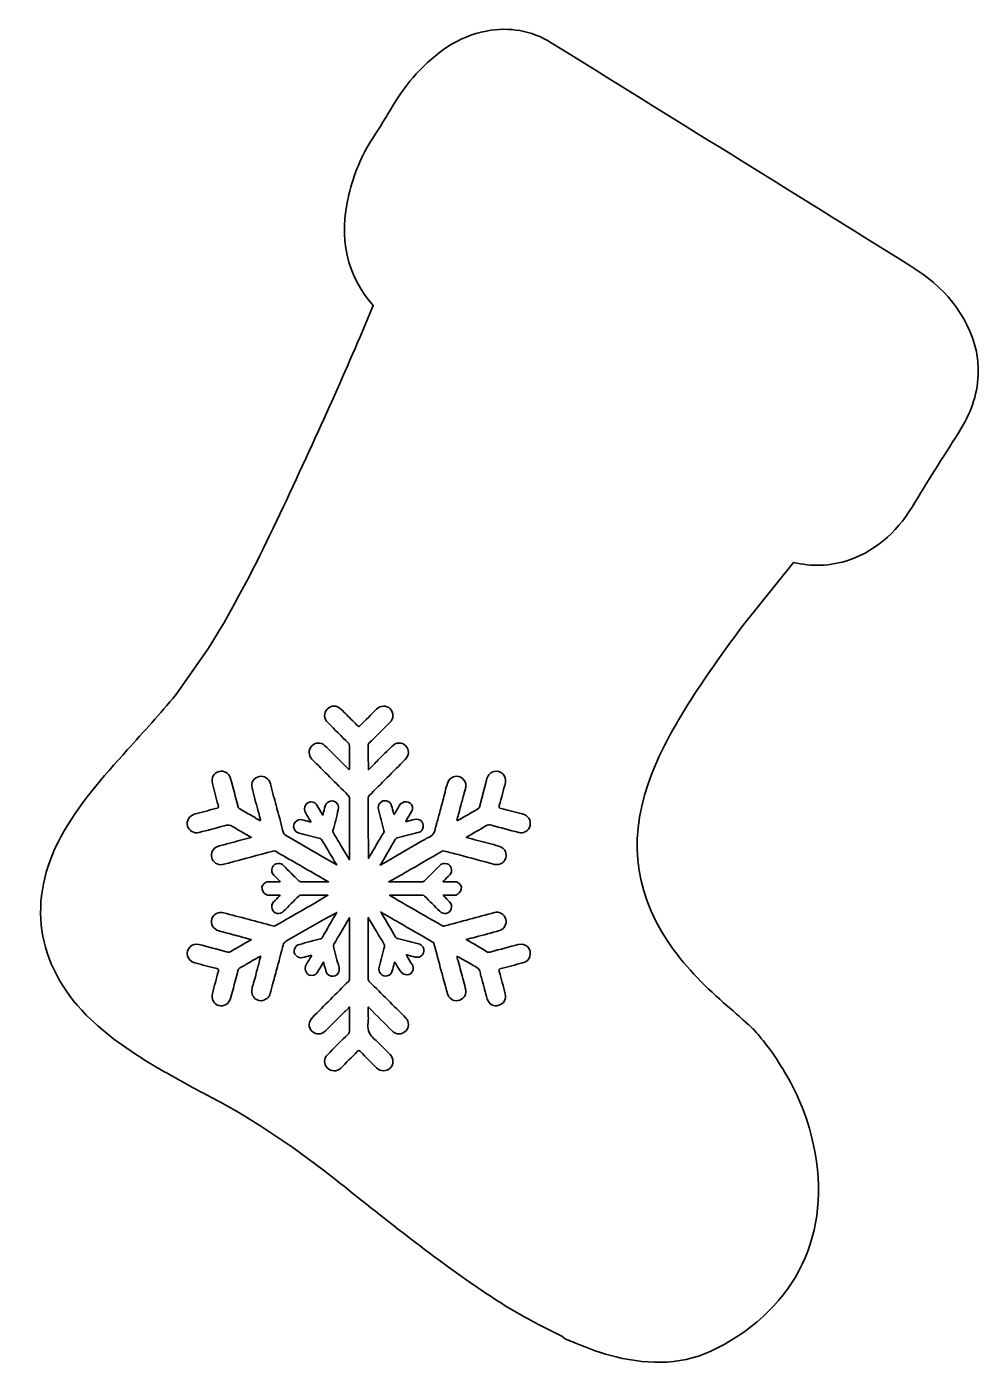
# Model space of a CAD drawing. Extents: x 28 to 2005, y -1071 to -24.
# Drawn here: x 835.3 to 1168, y -1058.8 to -590.7 of the extents above; entities that cross this region are included whole.
import ezdxf

# ---------------------------------------------------------------- set-up
doc = ezdxf.new("R2010")
doc.units = 0
doc.header["$MEASUREMENT"] = 0
doc.layers.add('Layer 1', color=7, linetype='Continuous', lineweight=0)

msp = doc.modelspace()

# ---------------------------------------------------------------- linework, layer by layer
at = {"layer": 'Layer 1', "color": 240, "lineweight": 35, "true_color": 0xed2224}
for points, knots in [([(1167.34, -704.34), (1164.21, -690.92), (1155.76, -681.53), (1144.44, -674.46), (1102.53, -648.34), (1060.58, -622.31), (1018.63, -596.3), (1011.69, -592), (1004.04, -590.74), (996.02, -592.23), (985.97, -594.09), (978.27, -599.92), (971.5, -607.22), (965.3, -613.91), (961.36, -622.14), (956.33, -629.64), (952.23, -635.73), (949.69, -642.46), (947.91, -649.49), (944.12, -664.43), (947.31, -678.01), (956.47, -688.17), (956.47, -688.17), (951.87, -699.15), (951.87, -699.15), (947.13, -709.98), (942.38, -721.08), (937.32, -732.03), (925.32, -757.97), (913.82, -784.15), (898.63, -808.44), (898.63, -808.44), (887.41, -824.4), (887.41, -824.4), (881.99, -831), (876.17, -837.27), (870.46, -843.63), (861.9, -853.13), (853.41, -862.7), (847.24, -874.03), (835.32, -895.91), (838.58, -918.61), (856.14, -936.33), (863.07, -943.32), (871.12, -948.82), (879.49, -953.88), (879.73, -954.04), (879.93, -954.16), (880.16, -954.28), (880.16, -954.28), (880.16, -954.3), (880.16, -954.3), (880.16, -954.3), (880.19, -954.3), (880.19, -954.3), (881.96, -955.37), (883.34, -956.19), (884.46, -956.69), (884.46, -956.69), (893.55, -961.75), (893.55, -961.75), (894.8, -962.42), (895.84, -963.02), (896.9, -963.57), (912.82, -971.74), (927.64, -981.6), (941.69, -992.67), (958.26, -1005.74), (974.63, -1019.09), (992.05, -1031.05), (998.99, -1035.82), (1006.08, -1040.35), (1013.7, -1044.21), (1013.7, -1044.21), (1013.82, -1044.3), (1013.82, -1044.3), (1013.82, -1044.3), (1022.59, -1048.77), (1022.59, -1048.77), (1022.88, -1049.15), (1023.33, -1049.49), (1024.03, -1049.8), (1024.99, -1050.18), (1025.94, -1050.57), (1026.89, -1050.97), (1026.89, -1050.97), (1026.97, -1051), (1026.97, -1051), (1031.68, -1052.9), (1036.43, -1054.7), (1041.39, -1055.9), (1053.43, -1058.8), (1065.22, -1058.75), (1076.57, -1052.88), (1104.56, -1038.45), (1116.91, -1012.67), (1110.4, -981.8), (1109.29, -976.6), (1107.71, -971.59), (1105.64, -966.72), (1105.56, -966.51), (1105.5, -966.31), (1105.39, -966.09), (1105.31, -965.94), (1105.25, -965.8), (1105.18, -965.65), (1103.79, -962.51), (1102.2, -959.46), (1100.38, -956.46), (1096.36, -949.54), (1092.6, -944.87), (1089.96, -942.03), (1089.99, -942.01), (1090.02, -942), (1090.05, -941.98), (1089.65, -941.61), (1089.28, -941.28), (1088.91, -940.94), (1087.19, -939.2), (1086.16, -938.4), (1086.16, -938.4), (1084.64, -937.02), (1083.19, -935.69), (1081.68, -934.41), (1074.28, -928.16), (1067.38, -921.44), (1061.59, -913.63), (1048.36, -895.84), (1045.29, -876.49), (1052.55, -855.5), (1056.2, -844.95), (1061.61, -835.3), (1067.61, -825.94), (1073.43, -816.84), (1079.78, -808.09), (1086.2, -799.42), (1086.2, -799.42), (1103.41, -778.04), (1103.41, -778.04), (1109.63, -779.53), (1116.09, -779.5), (1122.91, -777.15), (1133.2, -773.62), (1140.48, -766.2), (1145.85, -757.09), (1151, -748.37), (1156.6, -739.94), (1161.9, -731.33), (1165.71, -725.17), (1167.97, -718.5), (1167.97, -711.18), (1167.91, -708.87), (1167.86, -706.6), (1167.34, -704.34)], [0, 0, 0, 0, 1, 1, 1, 2, 2, 2, 3, 3, 3, 4, 4, 4, 5, 5, 5, 6, 6, 6, 7, 7, 7, 8, 8, 8, 9, 9, 9, 10, 10, 10, 11, 11, 11, 12, 12, 12, 13, 13, 13, 14, 14, 14, 15, 15, 15, 16, 16, 16, 17, 17, 17, 18, 18, 18, 19, 19, 19, 20, 20, 20, 21, 21, 21, 22, 22, 22, 23, 23, 23, 24, 24, 24, 25, 25, 25, 26, 26, 26, 27, 27, 27, 28, 28, 28, 29, 29, 29, 30, 30, 30, 31, 31, 31, 32, 32, 32, 33, 33, 33, 34, 34, 34, 35, 35, 35, 36, 36, 36, 37, 37, 37, 38, 38, 38, 39, 39, 39, 40, 40, 40, 41, 41, 41, 42, 42, 42, 43, 43, 43, 44, 44, 44, 45, 45, 45, 46, 46, 46, 47, 47, 47, 48, 48, 48, 49, 49, 49, 50, 50, 50, 51, 51, 51, 51]), ([(1011.23, -915.82), (1010.84, -917.12), (1009.88, -917.78), (1008.62, -918.12), (1006.13, -918.75), (1003.66, -919.44), (1001.15, -920.05), (1000.49, -920.22), (1000.29, -920.42), (1000.51, -921.14), (1001.23, -923.72), (1001.91, -926.3), (1002.6, -928.91), (1003.07, -930.71), (1002.12, -932.43), (1000.37, -932.94), (998.62, -933.46), (996.88, -932.57), (996.32, -930.77), (995.62, -928.44), (995.01, -926.06), (994.41, -923.72), (994.21, -923.08), (994, -922.45), (993.9, -921.8), (993.8, -920.5), (993.04, -919.78), (991.94, -919.22), (991.25, -918.92), (990.6, -918.5), (989.96, -918.12), (989.36, -917.78), (988.78, -917.44), (988.19, -917.12), (987.38, -916.68), (986.55, -916.23), (985.75, -915.82), (985.8, -916.17), (985.89, -916.55), (985.92, -916.92), (986.1, -917.23), (986.24, -917.55), (986.21, -917.92), (986.49, -918.95), (986.93, -919.95), (987.02, -921.02), (987.75, -923.22), (988.36, -925.44), (988.81, -927.69), (989.13, -929.39), (987.82, -930.94), (986.06, -931.26), (984.41, -931.57), (982.83, -930.53), (982.39, -928.88), (982.19, -928.13), (982, -927.36), (981.8, -926.61), (981.77, -926.58), (981.77, -926.58), (981.77, -926.55), (981.63, -926.07), (981.5, -925.58), (981.36, -925.11), (981.08, -923.97), (980.77, -922.83), (980.5, -921.7), (980.28, -921.45), (980.3, -921.14), (980.22, -920.87), (979.39, -917.67), (978.53, -914.53), (977.69, -911.35), (977.61, -911.01), (977.37, -910.87), (977.1, -910.73), (973.2, -908.48), (969.29, -906.23), (965.4, -903.98), (964.41, -903.39), (963.42, -902.82), (962.42, -902.24), (962.42, -902.24), (962.35, -902.18), (962.35, -902.18), (962.35, -902.18), (960.77, -901.29), (960.77, -901.29), (960.77, -901.29), (960.74, -901.29), (960.74, -901.29), (960.74, -901.29), (959.05, -900.32), (959.05, -900.32), (959.15, -900.46), (959.23, -900.6), (959.32, -900.74), (960.98, -903.55), (962.65, -906.31), (964.28, -909.09), (964.45, -909.4), (964.68, -909.53), (964.97, -909.6), (967.4, -910.19), (969.84, -910.81), (972.25, -911.42), (972.97, -911.62), (973.53, -911.98), (973.86, -912.64), (974.34, -913.53), (974.28, -914.45), (973.62, -915.25), (972.97, -916.03), (972.11, -916.31), (971.15, -916.06), (970.19, -915.82), (969.29, -915.58), (968.34, -915.34), (968.26, -915.31), (968.17, -915.25), (968.03, -915.34), (968.03, -915.34), (968.23, -915.68), (968.23, -915.68), (968.84, -916.72), (969.47, -917.78), (970.12, -918.81), (970.42, -919.33), (970.5, -919.92), (970.36, -920.5), (969.87, -922.8), (966.85, -922.74), (965.82, -920.88), (965.28, -919.95), (964.7, -919.06), (964.14, -918.12), (964.1, -918.03), (964.07, -917.89), (963.9, -917.84), (963.87, -917.98), (963.82, -918.09), (963.82, -918.2), (963.56, -919.12), (963.38, -920.01), (963.12, -920.91), (962.87, -921.8), (962.26, -922.39), (961.36, -922.6), (960.49, -922.83), (959.71, -922.59), (959.06, -921.91), (958.46, -921.25), (958.32, -920.47), (958.54, -919.61), (959.15, -917.17), (959.77, -914.76), (960.37, -912.31), (960.43, -912.07), (960.43, -911.84), (960.29, -911.62), (958.54, -908.74), (956.82, -905.82), (955.07, -902.9), (954.93, -902.69), (954.82, -902.49), (954.68, -902.26), (954.68, -902.26), (954.68, -908.06), (954.68, -908.06), (954.68, -913.2), (954.68, -918.36), (954.65, -923.52), (954.65, -924.03), (954.82, -924.35), (955.18, -924.72), (959.43, -928.94), (963.65, -933.15), (967.89, -937.41), (969.06, -938.6), (969.03, -940.8), (967.85, -941.94), (966.42, -943.29), (964.45, -943.29), (963.04, -941.87), (960.37, -939.2), (957.71, -936.52), (955.01, -933.86), (954.96, -933.77), (954.87, -933.72), (954.68, -933.55), (954.68, -935.72), (954.85, -937.71), (954.62, -939.71), (954.41, -941.81), (955.18, -943.26), (956.71, -944.62), (958.68, -946.37), (960.49, -948.31), (962.35, -950.18), (963.65, -951.5), (963.7, -953.53), (962.46, -954.8), (961.12, -956.17), (959.02, -956.2), (957.65, -954.84), (955.73, -952.95), (953.82, -951.04), (951.97, -949.09), (951.52, -948.65), (951.26, -948.65), (950.83, -949.12), (948.94, -951.06), (947.02, -952.98), (945.07, -954.9), (943.77, -956.2), (941.69, -956.14), (940.39, -954.84), (939.13, -953.59), (939.13, -951.5), (940.43, -950.2), (942.86, -947.76), (945.3, -945.31), (947.77, -942.9), (948.05, -942.63), (948.13, -942.35), (948.13, -941.98), (948.13, -941.98), (948.13, -933.52), (948.13, -933.52), (947.13, -934.49), (946.24, -935.38), (945.35, -936.27), (943.46, -938.16), (941.6, -940.05), (939.71, -941.91), (938.3, -943.29), (936.3, -943.26), (934.97, -941.94), (933.66, -940.63), (933.75, -938.6), (935.17, -937.21), (939.36, -933), (943.55, -928.78), (947.77, -924.55), (947.96, -924.35), (948.13, -924.18), (948.13, -923.89), (948.13, -923.89), (948.13, -904.54), (948.13, -904.54), (948.13, -904.51), (948.13, -904.51), (948.13, -904.48), (948.13, -904.48), (948.13, -902.29), (948.13, -902.29), (948.05, -902.42), (947.99, -902.56), (947.91, -902.7), (946.16, -905.65), (944.44, -908.64), (942.69, -911.59), (942.52, -911.87), (942.49, -912.11), (942.58, -912.42), (943.21, -914.86), (943.86, -917.27), (944.49, -919.7), (944.66, -920.39), (944.61, -921.08), (944.21, -921.67), (943.63, -922.53), (942.8, -922.91), (941.8, -922.73), (940.8, -922.53), (940.16, -921.91), (939.88, -920.91), (939.67, -920.01), (939.42, -919.09), (939.16, -918.16), (939.13, -918.06), (939.16, -917.95), (939.02, -917.89), (939.02, -917.89), (938.84, -918.2), (938.84, -918.2), (938.22, -919.25), (937.58, -920.3), (936.99, -921.36), (936.67, -921.88), (936.2, -922.22), (935.61, -922.42), (933.35, -923.08), (931.94, -920.39), (933.08, -918.58), (933.66, -917.69), (934.2, -916.75), (934.72, -915.83), (934.78, -915.72), (934.89, -915.65), (934.86, -915.45), (934.72, -915.48), (934.61, -915.51), (934.48, -915.52), (933.59, -915.78), (932.66, -916.03), (931.77, -916.25), (930.87, -916.44), (930.08, -916.23), (929.45, -915.52), (928.81, -914.86), (928.64, -914.06), (928.95, -913.2), (929.22, -912.34), (929.84, -911.84), (930.7, -911.62), (933.14, -910.98), (935.55, -910.33), (937.99, -909.7), (938.25, -909.64), (938.41, -909.53), (938.56, -909.29), (940.25, -906.37), (941.94, -903.48), (943.66, -900.57), (943.66, -900.54), (943.69, -900.49), (943.72, -900.43), (943.72, -900.43), (943.35, -900.66), (943.35, -900.66), (943.35, -900.66), (943.32, -900.66), (943.32, -900.66), (943.32, -900.66), (939.16, -902.93), (939.16, -902.93), (934.83, -905.42), (930.5, -907.92), (926.17, -910.43), (925.55, -910.76), (925.09, -911.15), (924.96, -911.91), (924.72, -913.07), (924.37, -914.17), (924.06, -915.28), (924.06, -915.28), (923.65, -916.64), (923.65, -916.64), (923.51, -917.58), (923.2, -918.47), (922.96, -919.39), (922.39, -921.33), (921.98, -923.36), (921.32, -925.27), (921.04, -926.47), (920.73, -927.69), (920.46, -928.85), (920.32, -929.36), (920.07, -929.8), (919.7, -930.19), (919.53, -930.43), (919.35, -930.63), (919.01, -930.66), (918.09, -931.43), (916.74, -931.56), (915.62, -930.91), (914.48, -930.3), (913.73, -928.78), (914.01, -927.47), (914.13, -926.92), (914.17, -926.3), (914.48, -925.78), (914.71, -924.83), (914.85, -923.86), (915.27, -923), (915.43, -922.14), (915.54, -921.3), (915.88, -920.5), (916.03, -919.85), (916.23, -919.22), (916.4, -918.56), (916.62, -917.67), (916.85, -916.78), (917.12, -915.69), (915.79, -916.44), (914.59, -917.12), (913.38, -917.81), (912.21, -918.5), (911.04, -919.22), (909.84, -919.85), (909.43, -920.08), (909.26, -920.39), (909.15, -920.84), (908.29, -924.05), (907.46, -927.3), (906.57, -930.5), (906.05, -932.43), (904.3, -933.46), (902.46, -932.97), (900.66, -932.46), (899.71, -930.71), (900.25, -928.81), (900.91, -926.2), (901.58, -923.59), (902.3, -921.01), (902.49, -920.39), (902.3, -920.22), (901.74, -920.08), (899.19, -919.44), (896.61, -918.78), (894.06, -918.09), (891.39, -917.34), (890.53, -914.31), (892.45, -912.45), (893.28, -911.64), (894.3, -911.35), (895.44, -911.64), (898.67, -912.48), (901.87, -913.34), (905.1, -914.23), (905.78, -914.42), (906.3, -914.34), (906.91, -913.97), (909.15, -912.64), (911.46, -911.35), (913.85, -909.95), (911.87, -909.43), (910.04, -908.92), (908.19, -908.43), (906.3, -907.92), (904.35, -907.45), (902.46, -906.89), (900.43, -906.29), (899.46, -904.51), (900.05, -902.7), (900.6, -900.95), (902.32, -900.08), (904.1, -900.54), (909.84, -902.1), (915.62, -903.62), (921.39, -905.14), (921.73, -905.27), (921.98, -905.27), (922.31, -905.07), (926.89, -902.42), (931.48, -899.78), (936.06, -897.16), (936.06, -897.16), (938.81, -895.51), (938.81, -895.51), (938.81, -895.51), (940.63, -894.45), (940.63, -894.45), (940.63, -894.45), (938.7, -894.45), (938.7, -894.45), (936.17, -894.45), (933.62, -894.45), (931.05, -894.44), (930.78, -894.44), (930.61, -894.55), (930.42, -894.72), (928.64, -896.51), (926.86, -898.26), (925.09, -900.04), (924.45, -900.67), (923.7, -900.95), (922.84, -900.77), (921.93, -900.57), (921.32, -900.01), (921.07, -899.15), (920.79, -898.26), (920.98, -897.46), (921.62, -896.79), (922.28, -896.1), (922.96, -895.45), (923.62, -894.79), (923.7, -894.72), (923.79, -894.62), (923.86, -894.52), (923.73, -894.41), (923.59, -894.45), (923.48, -894.45), (922.39, -894.45), (921.35, -894.41), (920.26, -894.45), (918.15, -894.55), (916.54, -891.94), (918.26, -890.35), (918.71, -889.94), (919.23, -889.71), (919.84, -889.71), (919.84, -889.71), (923.86, -889.71), (923.86, -889.71), (923.9, -889.54), (923.79, -889.49), (923.73, -889.43), (923.73, -889.43), (921.7, -887.41), (921.7, -887.41), (920.95, -886.68), (920.76, -885.79), (921.09, -884.86), (921.45, -883.89), (922.21, -883.35), (923.24, -883.31), (923.96, -883.24), (924.56, -883.55), (925.09, -884.07), (926.84, -885.82), (928.61, -887.61), (930.39, -889.39), (930.61, -889.6), (930.84, -889.71), (931.17, -889.71), (931.17, -889.71), (940.83, -889.71), (940.83, -889.71), (940.83, -889.71), (938.74, -888.54), (938.74, -888.54), (938.74, -888.54), (938.61, -888.47), (938.61, -888.47), (938.56, -888.47), (938.53, -888.44), (938.5, -888.4), (938.22, -888.27), (937.95, -888.1), (937.67, -887.94), (937.67, -887.94), (937.44, -887.82), (937.44, -887.82), (932.36, -884.89), (927.3, -881.97), (922.28, -879.05), (921.95, -878.88), (921.73, -878.91), (921.42, -878.99), (916.23, -880.39), (911.01, -881.8), (905.79, -883.18), (905.1, -883.38), (904.41, -883.61), (903.69, -883.72), (901.97, -883.97), (900.43, -882.91), (899.97, -881.25), (899.56, -879.71), (900.46, -877.95), (902.07, -877.39), (903.47, -876.92), (904.88, -876.61), (906.3, -876.23), (908.77, -875.55), (911.24, -874.89), (913.85, -874.23), (911.66, -872.93), (909.52, -871.8), (907.49, -870.48), (906.4, -869.78), (905.47, -869.78), (904.33, -870.15), (901.44, -870.97), (898.5, -871.73), (895.61, -872.48), (893.75, -872.94), (892.06, -871.97), (891.56, -870.25), (891.05, -868.4), (892, -866.68), (893.89, -866.12), (896.39, -865.43), (898.88, -864.79), (901.35, -864.14), (902.46, -863.87), (902.46, -863.87), (902.18, -862.82), (901.55, -860.35), (900.88, -857.88), (900.22, -855.37), (899.69, -853.38), (900.66, -851.73), (902.63, -851.18), (904.3, -850.7), (906.05, -851.73), (906.54, -853.58), (907.46, -856.88), (908.35, -860.18), (909.18, -863.48), (909.29, -863.87), (909.46, -864.06), (909.8, -864.26), (911.35, -865.14), (912.9, -866.03), (914.45, -866.95), (914.76, -867.09), (915.1, -867.2), (915.3, -867.5), (915.71, -867.78), (916.2, -867.87), (916.57, -868.23), (916.68, -868.17), (916.82, -868.33), (916.92, -868.33), (916.99, -868.33), (917.05, -868.32), (917.09, -868.23), (916.89, -867.34), (916.51, -866.51), (916.43, -865.59), (916.32, -865.28), (916.2, -864.96), (916.13, -864.62), (915.43, -862.07), (914.71, -859.5), (914.07, -856.92), (913.59, -855.02), (914.71, -853.32), (916.62, -852.9), (918.32, -852.52), (920.04, -853.65), (920.49, -855.47), (920.81, -856.76), (921.15, -858.06), (921.52, -859.37), (921.59, -859.7), (921.67, -860.07), (921.79, -860.39), (922.1, -861.53), (922.39, -862.68), (922.7, -863.82), (922.76, -864.1), (922.79, -864.34), (922.82, -864.62), (923.79, -867.23), (924.26, -869.95), (925.06, -872.62), (925.2, -873), (925.37, -873.25), (925.72, -873.45), (929.5, -875.64), (933.28, -877.81), (937.03, -879.97), (937.03, -879.97), (937.58, -880.28), (937.58, -880.28), (937.58, -880.28), (943.69, -883.86), (943.69, -883.86), (943.35, -883.31), (943.03, -882.75), (942.72, -882.19), (942.72, -882.19), (942.69, -882.19), (942.69, -882.19), (941.28, -879.8), (939.84, -877.39), (938.39, -874.97), (938.25, -874.75), (938.08, -874.65), (937.84, -874.55), (935.38, -873.97), (932.97, -873.34), (930.53, -872.73), (929.64, -872.53), (929.02, -872), (928.75, -871.14), (928.44, -870.28), (928.61, -869.47), (929.22, -868.81), (929.87, -868.12), (930.64, -867.87), (931.56, -868.09), (932.48, -868.29), (933.35, -868.53), (934.28, -868.75), (934.38, -868.78), (934.51, -868.81), (934.64, -868.84), (934.66, -868.67), (934.55, -868.6), (934.51, -868.47), (933.97, -867.57), (933.42, -866.61), (932.86, -865.72), (931.7, -863.96), (933.08, -861.24), (935.34, -861.87), (935.92, -862.07), (936.4, -862.38), (936.72, -862.93), (937.33, -863.99), (937.98, -865), (938.58, -866.06), (938.58, -866.06), (938.78, -866.4), (938.78, -866.4), (938.91, -866.31), (938.91, -866.2), (938.94, -866.09), (939.16, -865.17), (939.42, -864.26), (939.64, -863.31), (939.88, -862.34), (940.53, -861.7), (941.52, -861.52), (942.52, -861.32), (943.35, -861.7), (943.94, -862.54), (944.35, -863.14), (944.41, -863.82), (944.24, -864.54), (943.63, -866.95), (943.03, -869.36), (942.38, -871.77), (942.32, -872.11), (942.32, -872.36), (942.52, -872.65), (943.9, -875), (945.33, -877.33), (946.75, -879.7), (947.19, -880.47), (947.65, -881.25), (948.13, -882.03), (948.13, -882.03), (948.13, -860.7), (948.13, -860.7), (948.16, -860.18), (947.99, -859.81), (947.61, -859.43), (943.41, -855.27), (939.22, -851.07), (935.03, -846.85), (933.78, -845.61), (933.72, -843.61), (934.92, -842.3), (936.09, -841), (938.12, -840.8), (939.44, -842.04), (941.56, -844.03), (943.55, -846.08), (945.58, -848.09), (946.38, -848.91), (947.19, -849.74), (948.02, -850.57), (948.22, -850.24), (948.13, -849.94), (948.13, -849.66), (948.13, -849.66), (948.13, -842.21), (948.13, -842.21), (948.13, -841.86), (948.08, -841.58), (947.79, -841.28), (945.38, -838.88), (943, -836.47), (940.57, -834.09), (939.16, -832.69), (939.08, -830.7), (940.36, -829.33), (941.66, -827.98), (943.72, -827.95), (945.16, -829.36), (946.55, -830.7), (947.91, -832.08), (949.26, -833.44), (949.82, -834), (950.4, -834.55), (950.91, -835.13), (951.26, -835.53), (951.46, -835.55), (951.87, -835.13), (953.76, -833.2), (955.71, -831.28), (957.62, -829.36), (958.98, -828.01), (961.04, -827.95), (962.38, -829.28), (963.73, -830.62), (963.65, -832.66), (962.24, -834.09), (959.81, -836.47), (957.37, -838.91), (954.96, -841.32), (954.79, -841.49), (954.68, -841.63), (954.68, -841.89), (954.68, -844.72), (954.68, -847.57), (954.85, -850.57), (955.99, -849.4), (957.1, -848.25), (958.23, -847.1), (959.77, -845.51), (961.35, -843.99), (962.9, -842.41), (964.42, -840.88), (966.37, -840.8), (967.81, -842.21), (969.15, -843.49), (969.06, -845.51), (967.58, -847.02), (963.42, -851.21), (959.23, -855.4), (955.01, -859.6), (954.79, -859.81), (954.68, -860.04), (954.68, -860.36), (954.68, -866.2), (954.68, -872.03), (954.79, -877.95), (954.79, -877.95), (954.79, -881.56), (954.79, -881.56), (954.87, -881.39), (954.99, -881.22), (955.07, -881.05), (956.76, -878.19), (958.43, -875.31), (960.12, -872.45), (960.26, -872.22), (960.26, -872), (960.21, -871.77), (959.57, -869.33), (958.92, -866.89), (958.29, -864.48), (958.06, -863.62), (958.2, -862.82), (958.82, -862.18), (959.43, -861.48), (960.21, -861.24), (961.09, -861.45), (962.01, -861.67), (962.59, -862.24), (962.84, -863.14), (963.12, -864.03), (963.35, -864.96), (963.56, -865.85), (963.59, -865.98), (963.65, -866.09), (963.68, -866.2), (963.84, -866.15), (963.87, -866), (963.93, -865.92), (964.48, -864.99), (965.03, -864.1), (965.56, -863.14), (966.57, -861.25), (969.61, -861.18), (970.12, -863.48), (970.26, -864.06), (970.18, -864.65), (969.87, -865.17), (969.26, -866.23), (968.64, -867.29), (968.01, -868.33), (968.01, -868.33), (967.85, -868.67), (967.85, -868.67), (967.95, -868.75), (968.06, -868.67), (968.15, -868.64), (969.06, -868.43), (970.01, -868.17), (970.92, -867.92), (971.91, -867.67), (972.76, -867.92), (973.39, -868.7), (974.06, -869.5), (974.14, -870.42), (973.7, -871.34), (973.36, -871.97), (972.81, -872.36), (972.08, -872.53), (969.67, -873.17), (967.26, -873.8), (964.82, -874.42), (964.51, -874.51), (964.31, -874.66), (964.14, -874.95), (962.56, -877.64), (961.01, -880.33), (959.43, -883.03), (959.26, -883.34), (959.06, -883.61), (958.91, -883.91), (958.91, -883.91), (960.57, -882.97), (960.57, -882.97), (960.57, -882.97), (963.24, -881.45), (963.24, -881.45), (963.24, -881.45), (963.56, -881.25), (963.56, -881.25), (963.59, -881.25), (963.59, -881.25), (963.59, -881.25), (967.31, -879.08), (971.04, -876.92), (974.72, -874.78), (974.97, -874.61), (975.25, -874.45), (975.52, -874.37), (977.24, -873.75), (978.06, -872.48), (978.23, -870.73), (978.26, -870.59), (978.33, -870.45), (978.39, -870.33), (978.47, -869.95), (978.58, -869.56), (978.67, -869.15), (979.09, -867.7), (979.47, -866.26), (979.88, -864.79), (980.36, -862.93), (980.87, -861.1), (981.33, -859.23), (981.7, -858.09), (981.8, -856.88), (982.3, -855.79), (982.28, -855.54), (982.36, -855.33), (982.49, -855.13), (982.73, -854.02), (983.49, -853.38), (984.49, -853.04), (985.72, -852.62), (986.89, -852.82), (987.79, -853.73), (988.51, -854.44), (988.85, -855.2), (988.85, -856.06), (988.85, -856.46), (988.78, -856.85), (988.65, -857.26), (988.64, -857.74), (988.41, -858.15), (988.27, -858.6), (988.24, -858.64), (988.24, -858.71), (988.22, -858.77), (987.85, -860.23), (987.52, -861.7), (987.02, -863.14), (986.66, -864.71), (986.3, -866.29), (985.77, -867.84), (985.77, -867.84), (985.75, -867.87), (985.75, -867.89), (985.66, -868.33), (985.8, -868.43), (986.2, -868.2), (988.55, -866.84), (990.88, -865.48), (993.24, -864.13), (993.46, -864), (993.52, -863.82), (993.57, -863.59), (993.57, -863.59), (996.07, -854.18), (996.07, -854.18), (996.44, -852.76), (997.07, -851.6), (998.62, -851.18), (1000.95, -850.57), (1003.24, -852.66), (1002.66, -855.02), (1002.01, -857.71), (1001.29, -860.36), (1000.51, -863.04), (1000.29, -863.76), (1000.51, -863.93), (1001.15, -864.1), (1003.59, -864.71), (1006.04, -865.37), (1008.48, -866), (1010.67, -866.57), (1011.7, -868.09), (1011.26, -870.11), (1010.89, -871.84), (1009.03, -872.97), (1007.34, -872.53), (1004.12, -871.67), (1000.92, -870.81), (997.76, -869.92), (997.04, -869.73), (996.48, -869.81), (995.85, -870.19), (993.63, -871.53), (991.36, -872.8), (988.96, -874.2), (990.36, -874.58), (991.63, -874.92), (992.91, -875.27), (995.41, -875.92), (997.9, -876.55), (1000.35, -877.27), (1002.67, -877.95), (1003.53, -880.11), (1002.43, -882.17), (1001.8, -883.35), (1000.2, -884.03), (998.85, -883.66), (994.6, -882.52), (990.39, -881.39), (986.13, -880.25), (984.52, -879.84), (982.94, -879.42), (981.33, -878.99), (981.02, -878.88), (980.77, -878.91), (980.5, -879.08), (976.37, -881.46), (972.22, -883.86), (968.09, -886.24), (967.23, -886.78), (966.34, -887.27), (965.42, -887.81), (965.42, -887.81), (965.34, -887.82), (965.34, -887.82), (965.2, -887.94), (965.03, -888.02), (964.87, -888.1), (964.84, -888.1), (964.82, -888.1), (964.82, -888.13), (964.82, -888.13), (964.79, -888.13), (964.79, -888.13), (964.79, -888.13), (963.98, -888.57), (963.98, -888.57), (963.98, -888.57), (963.96, -888.57), (963.96, -888.57), (963.96, -888.57), (961.9, -889.71), (961.9, -889.71), (961.9, -889.71), (973.62, -889.71), (973.62, -889.71), (973.94, -889.71), (974.17, -889.6), (974.42, -889.39), (976.17, -887.61), (977.95, -885.82), (979.72, -884.07), (980.22, -883.55), (980.87, -883.24), (981.56, -883.31), (982.59, -883.35), (983.32, -883.89), (983.69, -884.86), (984.03, -885.79), (983.83, -886.68), (983.11, -887.41), (982.42, -888.08), (981.74, -888.74), (981.08, -889.43), (981.01, -889.49), (980.88, -889.54), (980.91, -889.71), (980.91, -889.71), (984.94, -889.71), (984.94, -889.71), (985.58, -889.71), (986.1, -889.94), (986.55, -890.35), (988.27, -891.94), (986.64, -894.55), (984.52, -894.45), (983.46, -894.41), (982.39, -894.45), (981.3, -894.45), (981.19, -894.45), (981.05, -894.41), (980.94, -894.52), (981.02, -894.62), (981.11, -894.72), (981.19, -894.79), (981.87, -895.45), (982.53, -896.1), (983.17, -896.79), (983.8, -897.46), (984, -898.26), (983.75, -899.15), (983.46, -900.01), (982.86, -900.57), (981.97, -900.77), (981.08, -900.95), (980.33, -900.67), (979.7, -900.04), (977.92, -898.26), (976.14, -896.51), (974.36, -894.72), (974.2, -894.55), (974, -894.44), (973.73, -894.44), (970.09, -894.45), (966.45, -894.45), (962.81, -894.45), (962.81, -894.45), (962.15, -894.45), (962.15, -894.45), (962.15, -894.45), (963.93, -895.48), (963.93, -895.48), (963.93, -895.48), (965.37, -896.34), (965.37, -896.34), (965.4, -896.34), (965.4, -896.34), (965.4, -896.34), (966.4, -896.93), (967.4, -897.51), (968.4, -898.09), (972.39, -900.4), (976.38, -902.7), (980.39, -905), (980.74, -905.23), (981.05, -905.27), (981.44, -905.14), (987.21, -903.59), (993.01, -902.04), (998.79, -900.5), (1000.57, -900.01), (1002.26, -901.07), (1002.8, -902.93), (1003.26, -904.51), (1002.29, -906.31), (1000.57, -906.82), (997.79, -907.62), (994.96, -908.31), (992.18, -909.09), (991.13, -909.37), (990.1, -909.64), (988.99, -909.95), (991.52, -911.42), (994, -912.87), (996.44, -914.31), (996.88, -914.53), (997.27, -914.31), (997.68, -914.23), (1000.85, -913.36), (1004.01, -912.5), (1007.17, -911.67), (1009.78, -911.01), (1011.95, -913.22), (1011.23, -915.82)], [0, 0, 0, 0, 1, 1, 1, 2, 2, 2, 3, 3, 3, 4, 4, 4, 5, 5, 5, 6, 6, 6, 7, 7, 7, 8, 8, 8, 9, 9, 9, 10, 10, 10, 11, 11, 11, 12, 12, 12, 13, 13, 13, 14, 14, 14, 15, 15, 15, 16, 16, 16, 17, 17, 17, 18, 18, 18, 19, 19, 19, 20, 20, 20, 21, 21, 21, 22, 22, 22, 23, 23, 23, 24, 24, 24, 25, 25, 25, 26, 26, 26, 27, 27, 27, 28, 28, 28, 29, 29, 29, 30, 30, 30, 31, 31, 31, 32, 32, 32, 33, 33, 33, 34, 34, 34, 35, 35, 35, 36, 36, 36, 37, 37, 37, 38, 38, 38, 39, 39, 39, 40, 40, 40, 41, 41, 41, 42, 42, 42, 43, 43, 43, 44, 44, 44, 45, 45, 45, 46, 46, 46, 47, 47, 47, 48, 48, 48, 49, 49, 49, 50, 50, 50, 51, 51, 51, 52, 52, 52, 53, 53, 53, 54, 54, 54, 55, 55, 55, 56, 56, 56, 57, 57, 57, 58, 58, 58, 59, 59, 59, 60, 60, 60, 61, 61, 61, 62, 62, 62, 63, 63, 63, 64, 64, 64, 65, 65, 65, 66, 66, 66, 67, 67, 67, 68, 68, 68, 69, 69, 69, 70, 70, 70, 71, 71, 71, 72, 72, 72, 73, 73, 73, 74, 74, 74, 75, 75, 75, 76, 76, 76, 77, 77, 77, 78, 78, 78, 79, 79, 79, 80, 80, 80, 81, 81, 81, 82, 82, 82, 83, 83, 83, 84, 84, 84, 85, 85, 85, 86, 86, 86, 87, 87, 87, 88, 88, 88, 89, 89, 89, 90, 90, 90, 91, 91, 91, 92, 92, 92, 93, 93, 93, 94, 94, 94, 95, 95, 95, 96, 96, 96, 97, 97, 97, 98, 98, 98, 99, 99, 99, 100, 100, 100, 101, 101, 101, 102, 102, 102, 103, 103, 103, 104, 104, 104, 105, 105, 105, 106, 106, 106, 107, 107, 107, 108, 108, 108, 109, 109, 109, 110, 110, 110, 111, 111, 111, 112, 112, 112, 113, 113, 113, 114, 114, 114, 115, 115, 115, 116, 116, 116, 117, 117, 117, 118, 118, 118, 119, 119, 119, 120, 120, 120, 121, 121, 121, 122, 122, 122, 123, 123, 123, 124, 124, 124, 125, 125, 125, 126, 126, 126, 127, 127, 127, 128, 128, 128, 129, 129, 129, 130, 130, 130, 131, 131, 131, 132, 132, 132, 133, 133, 133, 134, 134, 134, 135, 135, 135, 136, 136, 136, 137, 137, 137, 138, 138, 138, 139, 139, 139, 140, 140, 140, 141, 141, 141, 142, 142, 142, 143, 143, 143, 144, 144, 144, 145, 145, 145, 146, 146, 146, 147, 147, 147, 148, 148, 148, 149, 149, 149, 150, 150, 150, 151, 151, 151, 152, 152, 152, 153, 153, 153, 154, 154, 154, 155, 155, 155, 156, 156, 156, 157, 157, 157, 158, 158, 158, 159, 159, 159, 160, 160, 160, 161, 161, 161, 162, 162, 162, 163, 163, 163, 164, 164, 164, 165, 165, 165, 166, 166, 166, 167, 167, 167, 168, 168, 168, 169, 169, 169, 170, 170, 170, 171, 171, 171, 172, 172, 172, 173, 173, 173, 174, 174, 174, 175, 175, 175, 176, 176, 176, 177, 177, 177, 178, 178, 178, 179, 179, 179, 180, 180, 180, 181, 181, 181, 182, 182, 182, 183, 183, 183, 184, 184, 184, 185, 185, 185, 186, 186, 186, 187, 187, 187, 188, 188, 188, 189, 189, 189, 190, 190, 190, 191, 191, 191, 192, 192, 192, 193, 193, 193, 194, 194, 194, 195, 195, 195, 196, 196, 196, 197, 197, 197, 198, 198, 198, 199, 199, 199, 200, 200, 200, 201, 201, 201, 202, 202, 202, 203, 203, 203, 204, 204, 204, 205, 205, 205, 206, 206, 206, 207, 207, 207, 208, 208, 208, 209, 209, 209, 210, 210, 210, 211, 211, 211, 212, 212, 212, 213, 213, 213, 214, 214, 214, 215, 215, 215, 216, 216, 216, 217, 217, 217, 218, 218, 218, 219, 219, 219, 220, 220, 220, 221, 221, 221, 222, 222, 222, 223, 223, 223, 224, 224, 224, 225, 225, 225, 226, 226, 226, 227, 227, 227, 228, 228, 228, 229, 229, 229, 230, 230, 230, 231, 231, 231, 232, 232, 232, 233, 233, 233, 234, 234, 234, 235, 235, 235, 236, 236, 236, 237, 237, 237, 238, 238, 238, 239, 239, 239, 240, 240, 240, 241, 241, 241, 242, 242, 242, 243, 243, 243, 244, 244, 244, 245, 245, 245, 246, 246, 246, 247, 247, 247, 248, 248, 248, 249, 249, 249, 250, 250, 250, 251, 251, 251, 252, 252, 252, 253, 253, 253, 254, 254, 254, 255, 255, 255, 256, 256, 256, 257, 257, 257, 258, 258, 258, 259, 259, 259, 260, 260, 260, 261, 261, 261, 262, 262, 262, 263, 263, 263, 264, 264, 264, 265, 265, 265, 266, 266, 266, 267, 267, 267, 268, 268, 268, 269, 269, 269, 270, 270, 270, 271, 271, 271, 272, 272, 272, 273, 273, 273, 274, 274, 274, 275, 275, 275, 276, 276, 276, 277, 277, 277, 278, 278, 278, 279, 279, 279, 280, 280, 280, 281, 281, 281, 282, 282, 282, 283, 283, 283, 284, 284, 284, 285, 285, 285, 286, 286, 286, 287, 287, 287, 288, 288, 288, 289, 289, 289, 290, 290, 290, 291, 291, 291, 292, 292, 292, 293, 293, 293, 294, 294, 294, 295, 295, 295, 296, 296, 296, 297, 297, 297, 298, 298, 298, 299, 299, 299, 300, 300, 300, 301, 301, 301, 302, 302, 302, 303, 303, 303, 304, 304, 304, 305, 305, 305, 306, 306, 306, 307, 307, 307, 308, 308, 308, 309, 309, 309, 310, 310, 310, 311, 311, 311, 312, 312, 312, 313, 313, 313, 314, 314, 314, 315, 315, 315, 316, 316, 316, 317, 317, 317, 318, 318, 318, 319, 319, 319, 320, 320, 320, 321, 321, 321, 322, 322, 322, 323, 323, 323, 324, 324, 324, 325, 325, 325, 326, 326, 326, 327, 327, 327, 328, 328, 328, 329, 329, 329, 330, 330, 330, 331, 331, 331, 332, 332, 332, 333, 333, 333, 334, 334, 334, 335, 335, 335, 336, 336, 336, 337, 337, 337, 338, 338, 338, 339, 339, 339, 340, 340, 340, 341, 341, 341, 342, 342, 342, 343, 343, 343, 344, 344, 344, 345, 345, 345, 346, 346, 346, 347, 347, 347, 348, 348, 348, 349, 349, 349, 350, 350, 350, 351, 351, 351, 352, 352, 352, 353, 353, 353, 354, 354, 354, 355, 355, 355, 356, 356, 356, 357, 357, 357, 358, 358, 358, 359, 359, 359, 360, 360, 360, 361, 361, 361, 362, 362, 362, 363, 363, 363, 364, 364, 364, 365, 365, 365, 366, 366, 366, 367, 367, 367, 368, 368, 368, 369, 369, 369, 370, 370, 370, 371, 371, 371, 372, 372, 372, 373, 373, 373, 374, 374, 374, 375, 375, 375, 376, 376, 376, 377, 377, 377, 378, 378, 378, 379, 379, 379, 380, 380, 380, 381, 381, 381, 382, 382, 382, 383, 383, 383, 384, 384, 384, 385, 385, 385, 385])]:
    msp.add_open_spline(points, degree=3, knots=knots, dxfattribs=at)

doc.saveas('drawing.dxf')
